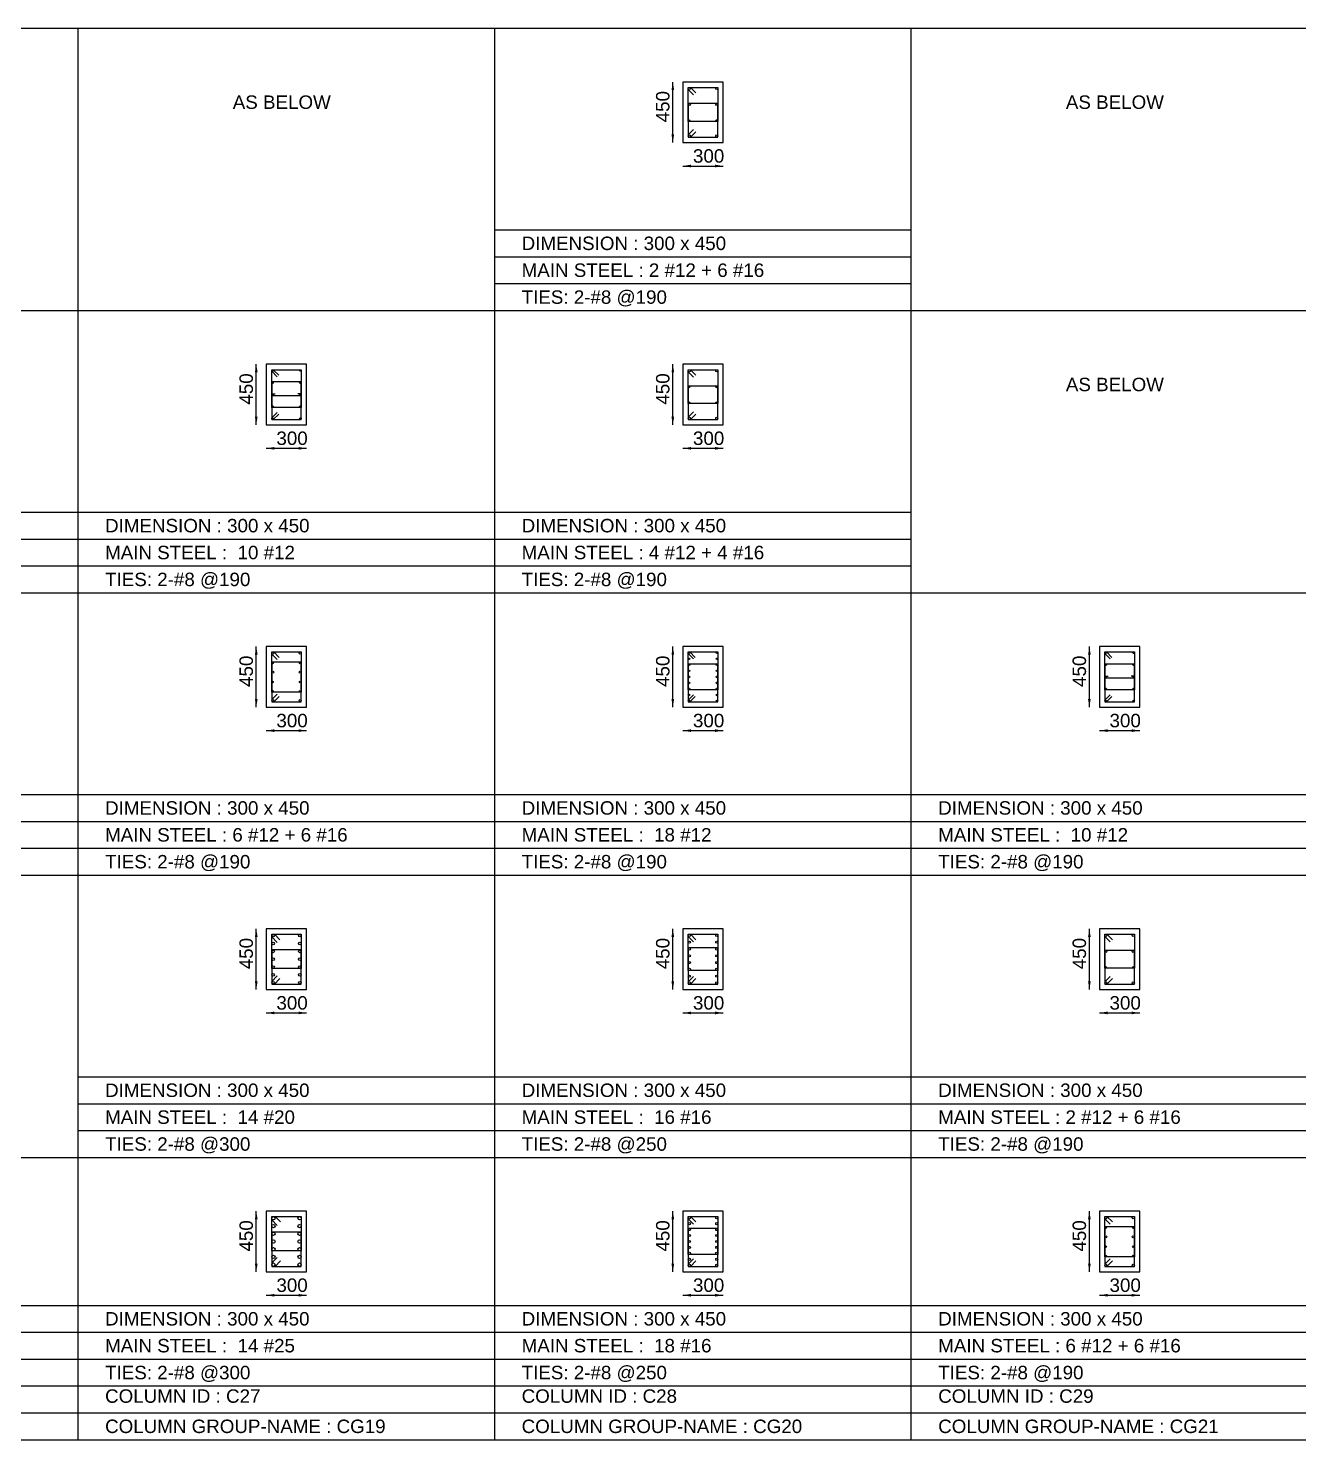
# Model space of a CAD drawing. Extents: x 28 to 264, y -211 to 74.
# Drawn here: x 86.81 to 96.26, y 62.88 to 73.38 of the extents above; entities that cross this region are included whole.
import ezdxf

# ---------------------------------------------------------------- set-up
doc = ezdxf.new("R2010")
doc.units = 0
for name, color, linetype in [('Border', 7, 'CONTINUOUS'), ('Column_Group_Name', 3, 'CONTINUOUS'), ('Column_ID', 4, 'CONTINUOUS'), ('ColumnBars', 1, 'CONTINUOUS'), ('ColumnBars1', 1, 'CONTINUOUS'), ('ColumnCrossSection', 7, 'CONTINUOUS'), ('Dim_All', 7, 'CONTINUOUS'), ('Dimensions', 7, 'CONTINUOUS'), ('Links', 2, 'CONTINUOUS'), ('MainSteel', 1, 'CONTINUOUS'), ('Text_AsBelow', 7, 'CONTINUOUS')]:
    doc.layers.add(name, color=color, linetype=linetype)
doc.styles.add('STRUDS_Arial', font='ARIAL.TTF', dxfattribs={"height": 0.04})

msp = doc.modelspace()

# ---------------------------------------------------------------- linework, layer by layer
at = {"layer": 'Border'}
for p, q in [((84.078, 73.38), (87.178, 73.38)), ((87.178, 71.28), (87.178, 73.38)), ((87.178, 71.28), (87.178, 73.38)), ((87.178, 73.38), (90.278, 73.38)), ((90.278, 71.28), (90.278, 73.38)), ((90.278, 71.28), (90.278, 73.38)), ((90.278, 73.38), (93.378, 73.38)), ((93.378, 71.28), (93.378, 73.38)), ((93.378, 71.28), (93.378, 73.38)), ((93.378, 73.38), (96.478, 73.38)), ((90.278, 71.88), (93.378, 71.88)), ((90.278, 71.68), (93.378, 71.68)), ((90.278, 71.48), (93.378, 71.48)), ((84.078, 71.28), (87.178, 71.28)), ((87.178, 69.18), (87.178, 71.28)), ((87.178, 69.18), (87.178, 71.28)), ((87.178, 71.28), (90.278, 71.28)), ((90.278, 69.18), (90.278, 71.28)), ((90.278, 69.18), (90.278, 71.28)), ((90.278, 71.28), (93.378, 71.28)), ((90.278, 71.28), (93.378, 71.28)), ((93.378, 69.18), (93.378, 71.28)), ((93.378, 69.18), (93.378, 71.28)), ((93.378, 71.28), (96.478, 71.28)), ((84.078, 69.78), (87.178, 69.78)), ((87.178, 69.78), (90.278, 69.78)), ((90.278, 69.78), (93.378, 69.78)), ((84.078, 69.58), (87.178, 69.58)), ((87.178, 69.58), (90.278, 69.58)), ((90.278, 69.58), (93.378, 69.58)), ((84.078, 69.38), (87.178, 69.38)), ((87.178, 69.38), (90.278, 69.38)), ((90.278, 69.38), (93.378, 69.38)), ((84.078, 69.18), (87.178, 69.18)), ((84.078, 69.18), (87.178, 69.18)), ((87.178, 67.08), (87.178, 69.18)), ((87.178, 67.08), (87.178, 69.18)), ((87.178, 69.18), (90.278, 69.18)), ((87.178, 69.18), (90.278, 69.18)), ((90.278, 67.08), (90.278, 69.18)), ((90.278, 67.08), (90.278, 69.18)), ((90.278, 69.18), (93.378, 69.18)), ((90.278, 69.18), (93.378, 69.18)), ((93.378, 67.08), (93.378, 69.18)), ((93.378, 67.08), (93.378, 69.18)), ((93.378, 69.18), (96.478, 69.18)), ((84.078, 67.68), (87.178, 67.68)), ((87.178, 67.68), (90.278, 67.68)), ((90.278, 67.68), (93.378, 67.68)), ((93.378, 67.68), (96.478, 67.68)), ((84.078, 67.48), (87.178, 67.48)), ((87.178, 67.48), (90.278, 67.48)), ((90.278, 67.48), (93.378, 67.48)), ((93.378, 67.48), (96.478, 67.48)), ((84.078, 67.28), (87.178, 67.28)), ((87.178, 67.28), (90.278, 67.28)), ((90.278, 67.28), (93.378, 67.28)), ((93.378, 67.28), (96.478, 67.28)), ((84.078, 67.08), (87.178, 67.08)), ((84.078, 67.08), (87.178, 67.08)), ((87.178, 64.98), (87.178, 67.08)), ((87.178, 64.98), (87.178, 67.08)), ((87.178, 67.08), (90.278, 67.08)), ((87.178, 67.08), (90.278, 67.08)), ((90.278, 64.98), (90.278, 67.08)), ((90.278, 64.98), (90.278, 67.08)), ((90.278, 67.08), (93.378, 67.08)), ((90.278, 67.08), (93.378, 67.08)), ((93.378, 64.98), (93.378, 67.08)), ((93.378, 64.98), (93.378, 67.08)), ((93.378, 67.08), (96.478, 67.08)), ((93.378, 67.08), (96.478, 67.08)), ((87.178, 65.58), (90.278, 65.58)), ((90.278, 65.58), (93.378, 65.58)), ((93.378, 65.58), (96.478, 65.58)), ((87.178, 65.38), (90.278, 65.38)), ((90.278, 65.38), (93.378, 65.38)), ((93.378, 65.38), (96.478, 65.38)), ((87.178, 65.18), (90.278, 65.18)), ((90.278, 65.18), (93.378, 65.18)), ((93.378, 65.18), (96.478, 65.18)), ((84.078, 64.98), (87.178, 64.98)), ((87.178, 62.88), (87.178, 64.98)), ((87.178, 62.88), (87.178, 64.98)), ((87.178, 64.98), (90.278, 64.98)), ((87.178, 64.98), (90.278, 64.98)), ((90.278, 62.88), (90.278, 64.98)), ((90.278, 62.88), (90.278, 64.98)), ((90.278, 64.98), (93.378, 64.98)), ((90.278, 64.98), (93.378, 64.98)), ((93.378, 62.88), (93.378, 64.98)), ((93.378, 62.88), (93.378, 64.98)), ((93.378, 64.98), (96.478, 64.98)), ((93.378, 64.98), (96.478, 64.98)), ((84.078, 63.88), (87.178, 63.88)), ((87.178, 63.88), (90.278, 63.88)), ((90.278, 63.88), (93.378, 63.88)), ((93.378, 63.88), (96.478, 63.88)), ((84.078, 63.68), (87.178, 63.68)), ((87.178, 63.68), (90.278, 63.68)), ((90.278, 63.68), (93.378, 63.68)), ((93.378, 63.68), (96.478, 63.68)), ((84.078, 63.48), (87.178, 63.48)), ((87.178, 63.48), (90.278, 63.48)), ((90.278, 63.48), (93.378, 63.48)), ((93.378, 63.48), (96.478, 63.48)), ((84.078, 63.28), (87.178, 63.28)), ((87.178, 63.28), (90.278, 63.28)), ((90.278, 63.28), (93.378, 63.28)), ((93.378, 63.28), (96.478, 63.28)), ((84.078, 63.08), (87.178, 63.08)), ((87.178, 63.08), (90.278, 63.08)), ((90.278, 63.08), (93.378, 63.08)), ((93.378, 63.08), (96.478, 63.08)), ((84.078, 62.88), (87.178, 62.88)), ((87.178, 62.88), (90.278, 62.88)), ((90.278, 62.88), (93.378, 62.88)), ((93.378, 62.88), (96.478, 62.88))]:
    msp.add_line(p, q, dxfattribs=at)
at = {"layer": 'ColumnBars'}
for centre, radius in [((91.724, 72.6933), 0.006), ((91.93, 72.6933), 0.006), ((88.624, 70.834), 0.006), ((88.832, 70.834), 0.006), ((88.624, 70.7445), 0.006), ((88.832, 70.7445), 0.006), ((91.724, 70.7113), 0.006), ((91.93, 70.7113), 0.006), ((88.624, 70.655), 0.006), ((88.624, 70.5655), 0.006), ((88.832, 70.655), 0.006), ((88.832, 70.5655), 0.006), ((91.724, 70.5947), 0.006), ((91.93, 70.5947), 0.006), ((88.624, 70.476), 0.006), ((88.832, 70.476), 0.006), ((91.724, 68.734), 0.006), ((91.724, 68.6893), 0.006), ((91.932, 68.734), 0.006), ((91.932, 68.6893), 0.006), ((94.824, 68.734), 0.006), ((95.032, 68.734), 0.006), ((88.624, 68.6588), 0.006), ((88.83, 68.6588), 0.006), ((91.724, 68.6445), 0.006), ((91.724, 68.5998), 0.006), ((91.932, 68.6445), 0.006), ((91.932, 68.5998), 0.006), ((94.824, 68.6445), 0.006), ((95.032, 68.6445), 0.006), ((88.624, 68.5164), 0.006), ((88.83, 68.5164), 0.006), ((91.724, 68.555), 0.006), ((91.724, 68.5103), 0.006), ((91.724, 68.4655), 0.006), ((91.932, 68.555), 0.006), ((91.932, 68.5103), 0.006), ((91.932, 68.4655), 0.006), ((94.824, 68.555), 0.006), ((94.824, 68.4655), 0.006), ((95.032, 68.555), 0.006), ((95.032, 68.4655), 0.006), ((88.624, 68.4472), 0.006), ((88.83, 68.4472), 0.006), ((91.724, 68.4208), 0.006), ((91.724, 68.376), 0.006), ((91.932, 68.4208), 0.006), ((91.932, 68.376), 0.006), ((94.824, 68.376), 0.006), ((95.032, 68.376), 0.006), ((88.628, 66.63), 0.01), ((88.628, 66.5717), 0.01), ((88.828, 66.63), 0.01), ((88.828, 66.5717), 0.01), ((91.726, 66.632), 0.008), ((91.726, 66.5814), 0.008), ((91.93, 66.632), 0.008), ((91.93, 66.5814), 0.008), ((88.628, 66.5133), 0.01), ((88.628, 66.455), 0.01), ((88.828, 66.5133), 0.01), ((88.828, 66.455), 0.01), ((91.726, 66.5309), 0.008), ((91.726, 66.4803), 0.008), ((91.93, 66.5309), 0.008), ((91.93, 66.4803), 0.008), ((88.628, 66.3967), 0.01), ((88.828, 66.3967), 0.01), ((91.726, 66.4297), 0.008), ((91.726, 66.3791), 0.008), ((91.93, 66.4297), 0.008), ((91.93, 66.3791), 0.008), ((94.824, 66.3933), 0.006), ((95.03, 66.3933), 0.006), ((88.628, 66.3383), 0.01), ((88.628, 66.28), 0.01), ((88.828, 66.3383), 0.01), ((88.828, 66.28), 0.01), ((91.726, 66.3286), 0.008), ((91.726, 66.278), 0.008), ((91.93, 66.3286), 0.008), ((91.93, 66.278), 0.008), ((88.6305, 64.5275), 0.0125), ((88.6305, 64.47), 0.0125), ((88.8255, 64.5275), 0.0125), ((88.8255, 64.47), 0.0125), ((91.726, 64.532), 0.008), ((91.726, 64.4878), 0.008), ((91.93, 64.532), 0.008), ((91.93, 64.4878), 0.008), ((88.6305, 64.4125), 0.0125), ((88.6305, 64.355), 0.0125), ((88.8255, 64.4125), 0.0125), ((88.8255, 64.355), 0.0125), ((91.726, 64.4435), 0.008), ((91.726, 64.3993), 0.008), ((91.93, 64.4435), 0.008), ((91.93, 64.3993), 0.008), ((94.824, 64.4588), 0.006), ((95.03, 64.4588), 0.006), ((88.6305, 64.2975), 0.0125), ((88.8255, 64.2975), 0.0125), ((91.726, 64.355), 0.008), ((91.726, 64.3108), 0.008), ((91.726, 64.2665), 0.008), ((91.93, 64.355), 0.008), ((91.93, 64.3108), 0.008), ((91.93, 64.2665), 0.008), ((94.824, 64.3164), 0.006), ((95.03, 64.3164), 0.006), ((88.6305, 64.24), 0.0125), ((88.6305, 64.1825), 0.0125), ((88.8255, 64.24), 0.0125), ((88.8255, 64.1825), 0.0125), ((91.726, 64.2223), 0.008), ((91.726, 64.178), 0.008), ((91.93, 64.2223), 0.008), ((91.93, 64.178), 0.008), ((94.824, 64.2472), 0.006), ((95.03, 64.2472), 0.006)]:
    msp.add_circle(centre, radius, dxfattribs=at)
at = {"layer": 'ColumnBars1'}
for centre in [(91.726, 72.932), (91.93, 72.932), (91.726, 72.8127), (91.93, 72.8127), (91.726, 72.578), (91.93, 72.578), (91.726, 70.832), (91.93, 70.832), (91.726, 70.478), (91.93, 70.478), (88.626, 68.732), (88.83, 68.732), (88.626, 68.5896), (88.83, 68.5896), (88.626, 68.378), (88.83, 68.378), (94.826, 66.632), (95.03, 66.632), (94.826, 66.5127), (95.03, 66.5127), (94.826, 66.278), (95.03, 66.278), (94.826, 64.532), (95.03, 64.532), (94.826, 64.3896), (95.03, 64.3896), (94.826, 64.178), (95.03, 64.178)]:
    msp.add_circle(centre, 0.008, dxfattribs=at)
at = {"layer": 'ColumnCrossSection'}
for p, q in [((91.978, 72.98), (91.678, 72.98)), ((91.678, 72.98), (91.678, 72.53)), ((91.978, 72.53), (91.978, 72.98)), ((91.678, 72.53), (91.978, 72.53)), ((88.878, 70.88), (88.578, 70.88)), ((88.578, 70.88), (88.578, 70.43)), ((88.878, 70.43), (88.878, 70.88)), ((91.978, 70.88), (91.678, 70.88)), ((91.678, 70.88), (91.678, 70.43)), ((91.978, 70.43), (91.978, 70.88)), ((88.578, 70.43), (88.878, 70.43)), ((91.678, 70.43), (91.978, 70.43)), ((88.878, 68.78), (88.578, 68.78)), ((88.578, 68.78), (88.578, 68.33)), ((88.878, 68.33), (88.878, 68.78)), ((91.978, 68.78), (91.678, 68.78)), ((91.678, 68.78), (91.678, 68.33)), ((91.978, 68.33), (91.978, 68.78)), ((95.078, 68.78), (94.778, 68.78)), ((94.778, 68.78), (94.778, 68.33)), ((95.078, 68.33), (95.078, 68.78)), ((88.578, 68.33), (88.878, 68.33)), ((91.678, 68.33), (91.978, 68.33)), ((94.778, 68.33), (95.078, 68.33)), ((88.878, 66.68), (88.578, 66.68)), ((88.578, 66.68), (88.578, 66.23)), ((88.878, 66.23), (88.878, 66.68)), ((91.978, 66.68), (91.678, 66.68)), ((91.678, 66.68), (91.678, 66.23)), ((91.978, 66.23), (91.978, 66.68)), ((95.078, 66.68), (94.778, 66.68)), ((94.778, 66.68), (94.778, 66.23)), ((95.078, 66.23), (95.078, 66.68)), ((88.578, 66.23), (88.878, 66.23)), ((91.678, 66.23), (91.978, 66.23)), ((94.778, 66.23), (95.078, 66.23)), ((88.878, 64.58), (88.578, 64.58)), ((88.578, 64.58), (88.578, 64.13)), ((88.878, 64.13), (88.878, 64.58)), ((91.978, 64.58), (91.678, 64.58)), ((91.678, 64.58), (91.678, 64.13)), ((91.978, 64.13), (91.978, 64.58)), ((95.078, 64.58), (94.778, 64.58)), ((94.778, 64.58), (94.778, 64.13)), ((95.078, 64.13), (95.078, 64.58)), ((88.578, 64.13), (88.878, 64.13)), ((91.678, 64.13), (91.978, 64.13)), ((94.778, 64.13), (95.078, 64.13))]:
    msp.add_line(p, q, dxfattribs=at)
at = {"layer": 'Dim_All'}
for p, q in [((91.603, 72.53), (91.603, 72.98)), ((91.678, 72.355), (91.978, 72.355)), ((88.503, 70.43), (88.503, 70.88)), ((91.603, 70.43), (91.603, 70.88)), ((88.578, 70.255), (88.878, 70.255)), ((91.678, 70.255), (91.978, 70.255)), ((88.503, 68.33), (88.503, 68.78)), ((91.603, 68.33), (91.603, 68.78)), ((94.703, 68.33), (94.703, 68.78)), ((88.578, 68.155), (88.878, 68.155)), ((91.678, 68.155), (91.978, 68.155)), ((94.778, 68.155), (95.078, 68.155)), ((88.503, 66.23), (88.503, 66.68)), ((91.603, 66.23), (91.603, 66.68)), ((94.703, 66.23), (94.703, 66.68)), ((88.578, 66.055), (88.878, 66.055)), ((91.678, 66.055), (91.978, 66.055)), ((94.778, 66.055), (95.078, 66.055)), ((88.503, 64.13), (88.503, 64.58)), ((91.603, 64.13), (91.603, 64.58)), ((94.703, 64.13), (94.703, 64.58)), ((88.578, 63.955), (88.878, 63.955)), ((91.678, 63.955), (91.978, 63.955)), ((94.778, 63.955), (95.078, 63.955))]:
    msp.add_line(p, q, dxfattribs=at)
at = {"layer": 'dim_all'}
for points in [[(91.603, 72.98), (91.593, 72.92), (91.603, 72.98), (91.613, 72.92)], [(91.603, 72.53), (91.593, 72.59), (91.603, 72.53), (91.613, 72.59)], [(91.678, 72.355), (91.738, 72.365), (91.678, 72.355), (91.738, 72.345)], [(91.978, 72.355), (91.918, 72.365), (91.978, 72.355), (91.918, 72.345)], [(88.503, 70.88), (88.493, 70.82), (88.503, 70.88), (88.513, 70.82)], [(91.603, 70.88), (91.593, 70.82), (91.603, 70.88), (91.613, 70.82)], [(88.503, 70.43), (88.493, 70.49), (88.503, 70.43), (88.513, 70.49)], [(91.603, 70.43), (91.593, 70.49), (91.603, 70.43), (91.613, 70.49)], [(88.578, 70.255), (88.638, 70.265), (88.578, 70.255), (88.638, 70.245)], [(88.878, 70.255), (88.818, 70.265), (88.878, 70.255), (88.818, 70.245)], [(91.678, 70.255), (91.738, 70.265), (91.678, 70.255), (91.738, 70.245)], [(91.978, 70.255), (91.918, 70.265), (91.978, 70.255), (91.918, 70.245)], [(88.503, 68.78), (88.493, 68.72), (88.503, 68.78), (88.513, 68.72)], [(91.603, 68.78), (91.593, 68.72), (91.603, 68.78), (91.613, 68.72)], [(94.703, 68.78), (94.693, 68.72), (94.703, 68.78), (94.713, 68.72)], [(88.503, 68.33), (88.493, 68.39), (88.503, 68.33), (88.513, 68.39)], [(91.603, 68.33), (91.593, 68.39), (91.603, 68.33), (91.613, 68.39)], [(94.703, 68.33), (94.693, 68.39), (94.703, 68.33), (94.713, 68.39)], [(88.578, 68.155), (88.638, 68.165), (88.578, 68.155), (88.638, 68.145)], [(88.878, 68.155), (88.818, 68.165), (88.878, 68.155), (88.818, 68.145)], [(91.678, 68.155), (91.738, 68.165), (91.678, 68.155), (91.738, 68.145)], [(91.978, 68.155), (91.918, 68.165), (91.978, 68.155), (91.918, 68.145)], [(94.778, 68.155), (94.838, 68.165), (94.778, 68.155), (94.838, 68.145)], [(95.078, 68.155), (95.018, 68.165), (95.078, 68.155), (95.018, 68.145)], [(88.503, 66.68), (88.493, 66.62), (88.503, 66.68), (88.513, 66.62)], [(91.603, 66.68), (91.593, 66.62), (91.603, 66.68), (91.613, 66.62)], [(94.703, 66.68), (94.693, 66.62), (94.703, 66.68), (94.713, 66.62)], [(88.503, 66.23), (88.493, 66.29), (88.503, 66.23), (88.513, 66.29)], [(91.603, 66.23), (91.593, 66.29), (91.603, 66.23), (91.613, 66.29)], [(94.703, 66.23), (94.693, 66.29), (94.703, 66.23), (94.713, 66.29)], [(88.578, 66.055), (88.638, 66.065), (88.578, 66.055), (88.638, 66.045)], [(88.878, 66.055), (88.818, 66.065), (88.878, 66.055), (88.818, 66.045)], [(91.678, 66.055), (91.738, 66.065), (91.678, 66.055), (91.738, 66.045)], [(91.978, 66.055), (91.918, 66.065), (91.978, 66.055), (91.918, 66.045)], [(94.778, 66.055), (94.838, 66.065), (94.778, 66.055), (94.838, 66.045)], [(95.078, 66.055), (95.018, 66.065), (95.078, 66.055), (95.018, 66.045)], [(88.503, 64.58), (88.493, 64.52), (88.503, 64.58), (88.513, 64.52)], [(91.603, 64.58), (91.593, 64.52), (91.603, 64.58), (91.613, 64.52)], [(94.703, 64.58), (94.693, 64.52), (94.703, 64.58), (94.713, 64.52)], [(88.503, 64.13), (88.493, 64.19), (88.503, 64.13), (88.513, 64.19)], [(91.603, 64.13), (91.593, 64.19), (91.603, 64.13), (91.613, 64.19)], [(94.703, 64.13), (94.693, 64.19), (94.703, 64.13), (94.713, 64.19)], [(88.578, 63.955), (88.638, 63.965), (88.578, 63.955), (88.638, 63.945)], [(88.878, 63.955), (88.818, 63.965), (88.878, 63.955), (88.818, 63.945)], [(91.678, 63.955), (91.738, 63.965), (91.678, 63.955), (91.738, 63.945)], [(91.978, 63.955), (91.918, 63.965), (91.978, 63.955), (91.918, 63.945)], [(94.778, 63.955), (94.838, 63.965), (94.778, 63.955), (94.838, 63.945)], [(95.078, 63.955), (95.018, 63.965), (95.078, 63.955), (95.018, 63.945)]]:
    msp.add_solid(points, dxfattribs=at)
at = {"layer": 'Links'}
for p, q in [((91.718, 72.94), (91.938, 72.94)), ((91.718, 72.6873), (91.718, 72.94)), ((91.718, 72.924), (91.758, 72.884)), ((91.734, 72.94), (91.774, 72.9)), ((91.938, 72.94), (91.938, 72.6873)), ((91.938, 72.8207), (91.718, 72.8207)), ((91.718, 72.8207), (91.718, 72.57)), ((91.938, 72.57), (91.938, 72.8207)), ((91.938, 72.6873), (91.718, 72.6873)), ((91.718, 72.586), (91.758, 72.626)), ((91.718, 72.57), (91.938, 72.57)), ((91.734, 72.57), (91.774, 72.61)), ((88.618, 70.84), (88.838, 70.84)), ((88.618, 70.5595), (88.618, 70.84)), ((88.618, 70.828), (88.658, 70.788)), ((88.63, 70.84), (88.67, 70.8)), ((88.838, 70.84), (88.838, 70.5595)), ((91.718, 70.84), (91.938, 70.84)), ((91.718, 70.5887), (91.718, 70.84)), ((91.718, 70.824), (91.758, 70.784)), ((91.734, 70.84), (91.774, 70.8)), ((91.938, 70.84), (91.938, 70.5887)), ((88.838, 70.7505), (88.618, 70.7505)), ((88.618, 70.7505), (88.618, 70.47)), ((88.838, 70.47), (88.838, 70.7505)), ((91.938, 70.7173), (91.718, 70.7173)), ((91.718, 70.7173), (91.718, 70.47)), ((91.938, 70.47), (91.938, 70.7173)), ((88.618, 70.661), (88.643, 70.661)), ((88.618, 70.649), (88.838, 70.649)), ((88.838, 70.661), (88.813, 70.661)), ((91.938, 70.5887), (91.718, 70.5887)), ((88.838, 70.5595), (88.618, 70.5595)), ((88.618, 70.482), (88.658, 70.522)), ((88.618, 70.47), (88.838, 70.47)), ((88.63, 70.47), (88.67, 70.51)), ((91.718, 70.486), (91.758, 70.526)), ((91.718, 70.47), (91.938, 70.47)), ((91.734, 70.47), (91.774, 70.51)), ((88.618, 68.74), (88.838, 68.74)), ((88.618, 68.4412), (88.618, 68.74)), ((88.618, 68.724), (88.658, 68.684)), ((88.634, 68.74), (88.674, 68.7)), ((88.838, 68.74), (88.838, 68.4412)), ((91.718, 68.74), (91.938, 68.74)), ((91.718, 68.4595), (91.718, 68.74)), ((91.718, 68.728), (91.758, 68.688)), ((91.73, 68.74), (91.77, 68.7)), ((91.938, 68.74), (91.938, 68.4595)), ((94.818, 68.74), (95.038, 68.74)), ((94.818, 68.4595), (94.818, 68.74)), ((94.818, 68.728), (94.858, 68.688)), ((94.83, 68.74), (94.87, 68.7)), ((95.038, 68.74), (95.038, 68.4595)), ((88.838, 68.6648), (88.618, 68.6648)), ((88.618, 68.6648), (88.618, 68.37)), ((88.838, 68.37), (88.838, 68.6648)), ((91.938, 68.6505), (91.718, 68.6505)), ((91.718, 68.6505), (91.718, 68.37)), ((91.938, 68.37), (91.938, 68.6505)), ((95.038, 68.6505), (94.818, 68.6505)), ((94.818, 68.6505), (94.818, 68.37)), ((95.038, 68.37), (95.038, 68.6505)), ((94.818, 68.561), (94.843, 68.561)), ((94.818, 68.549), (95.038, 68.549)), ((95.038, 68.561), (95.013, 68.561)), ((88.838, 68.4412), (88.618, 68.4412)), ((88.618, 68.386), (88.658, 68.426)), ((88.618, 68.37), (88.838, 68.37)), ((88.634, 68.37), (88.674, 68.41)), ((91.938, 68.4595), (91.718, 68.4595)), ((91.718, 68.382), (91.758, 68.422)), ((91.718, 68.37), (91.938, 68.37)), ((91.73, 68.37), (91.77, 68.41)), ((95.038, 68.4595), (94.818, 68.4595)), ((94.818, 68.382), (94.858, 68.422)), ((94.818, 68.37), (95.038, 68.37)), ((94.83, 68.37), (94.87, 68.41)), ((88.618, 66.64), (88.838, 66.64)), ((88.618, 66.3867), (88.618, 66.64)), ((88.618, 66.62), (88.658, 66.58)), ((88.638, 66.64), (88.678, 66.6)), ((88.838, 66.64), (88.838, 66.3867)), ((91.718, 66.64), (91.938, 66.64)), ((91.718, 66.3711), (91.718, 66.64)), ((91.718, 66.624), (91.758, 66.584)), ((91.734, 66.64), (91.774, 66.6)), ((91.938, 66.64), (91.938, 66.3711)), ((94.818, 66.64), (95.038, 66.64)), ((94.818, 66.3873), (94.818, 66.64)), ((94.818, 66.624), (94.858, 66.584)), ((94.834, 66.64), (94.874, 66.6)), ((95.038, 66.64), (95.038, 66.3873)), ((88.838, 66.5233), (88.618, 66.5233)), ((88.618, 66.5233), (88.618, 66.27)), ((88.838, 66.27), (88.838, 66.5233)), ((91.938, 66.5389), (91.718, 66.5389)), ((91.718, 66.5389), (91.718, 66.27)), ((91.938, 66.27), (91.938, 66.5389)), ((95.038, 66.5207), (94.818, 66.5207)), ((94.818, 66.5207), (94.818, 66.27)), ((95.038, 66.27), (95.038, 66.5207)), ((88.838, 66.3867), (88.618, 66.3867)), ((91.938, 66.3711), (91.718, 66.3711)), ((95.038, 66.3873), (94.818, 66.3873)), ((88.618, 66.29), (88.658, 66.33)), ((88.618, 66.27), (88.838, 66.27)), ((88.638, 66.27), (88.678, 66.31)), ((91.718, 66.286), (91.758, 66.326)), ((91.718, 66.27), (91.938, 66.27)), ((91.734, 66.27), (91.774, 66.31)), ((94.818, 66.286), (94.858, 66.326)), ((94.818, 66.27), (95.038, 66.27)), ((94.834, 66.27), (94.874, 66.31)), ((88.618, 64.54), (88.838, 64.54)), ((88.618, 64.285), (88.618, 64.54)), ((88.618, 64.515), (88.658, 64.475)), ((88.643, 64.54), (88.683, 64.5)), ((88.838, 64.54), (88.838, 64.285)), ((91.718, 64.54), (91.938, 64.54)), ((91.718, 64.2585), (91.718, 64.54)), ((91.718, 64.524), (91.758, 64.484)), ((91.734, 64.54), (91.774, 64.5)), ((91.938, 64.54), (91.938, 64.2585)), ((94.818, 64.54), (95.038, 64.54)), ((94.818, 64.2412), (94.818, 64.54)), ((94.818, 64.524), (94.858, 64.484)), ((94.834, 64.54), (94.874, 64.5)), ((95.038, 64.54), (95.038, 64.2412)), ((88.838, 64.425), (88.618, 64.425)), ((88.618, 64.425), (88.618, 64.17)), ((88.838, 64.17), (88.838, 64.425)), ((91.938, 64.4515), (91.718, 64.4515)), ((91.718, 64.4515), (91.718, 64.17)), ((91.938, 64.17), (91.938, 64.4515)), ((95.038, 64.4648), (94.818, 64.4648)), ((94.818, 64.4648), (94.818, 64.17)), ((95.038, 64.17), (95.038, 64.4648)), ((88.838, 64.285), (88.618, 64.285)), ((88.618, 64.195), (88.658, 64.235)), ((88.618, 64.17), (88.838, 64.17)), ((88.643, 64.17), (88.683, 64.21)), ((91.938, 64.2585), (91.718, 64.2585)), ((91.718, 64.186), (91.758, 64.226)), ((91.718, 64.17), (91.938, 64.17)), ((91.734, 64.17), (91.774, 64.21)), ((95.038, 64.2412), (94.818, 64.2412)), ((94.818, 64.186), (94.858, 64.226)), ((94.818, 64.17), (95.038, 64.17)), ((94.834, 64.17), (94.874, 64.21))]:
    msp.add_line(p, q, dxfattribs=at)

# ---------------------------------------------------------------- texts
at = {"layer": 'Column_Group_Name', "style": 'STRUDS_Arial'}
for s, p in [('COLUMN GROUP-NAME : CG19', (87.378, 62.93)), ('COLUMN GROUP-NAME : CG20', (90.478, 62.93)), ('COLUMN GROUP-NAME : CG21', (93.578, 62.93))]:
    msp.add_text(s, height=0.1, dxfattribs=at).set_placement(p)
at = {"layer": 'Column_ID', "style": 'STRUDS_Arial'}
for s, p in [('COLUMN ID : C27', (87.378, 63.155)), ('COLUMN ID : C28', (90.478, 63.155)), ('COLUMN ID : C29', (93.578, 63.155))]:
    msp.add_text(s, height=0.1, dxfattribs=at).set_placement(p)
at = {"layer": 'Dimensions', "style": 'STRUDS_Arial'}
for p in [(91.578, 72.68), (88.478, 70.58), (91.578, 70.58), (88.478, 68.48), (91.578, 68.48), (94.678, 68.48), (88.478, 66.38), (91.578, 66.38), (94.678, 66.38), (88.478, 64.28), (91.578, 64.28), (94.678, 64.28)]:
    msp.add_text('450', height=0.1, rotation=90, dxfattribs=at).set_placement(p)
for s, p in [('300', (91.753, 72.38)), ('DIMENSION : 300 x 450', (90.478, 71.73)), ('300', (88.653, 70.28)), ('300', (91.753, 70.28)), ('DIMENSION : 300 x 450', (87.378, 69.63)), ('DIMENSION : 300 x 450', (90.478, 69.63)), ('300', (88.653, 68.18)), ('300', (91.753, 68.18)), ('300', (94.853, 68.18)), ('DIMENSION : 300 x 450', (87.378, 67.53)), ('DIMENSION : 300 x 450', (90.478, 67.53)), ('DIMENSION : 300 x 450', (93.578, 67.53)), ('300', (88.653, 66.08)), ('300', (91.753, 66.08)), ('300', (94.853, 66.08)), ('DIMENSION : 300 x 450', (87.378, 65.43)), ('DIMENSION : 300 x 450', (90.478, 65.43)), ('DIMENSION : 300 x 450', (93.578, 65.43)), ('300', (88.653, 63.98)), ('300', (91.753, 63.98)), ('300', (94.853, 63.98)), ('DIMENSION : 300 x 450', (87.378, 63.73)), ('DIMENSION : 300 x 450', (90.478, 63.73)), ('DIMENSION : 300 x 450', (93.578, 63.73))]:
    msp.add_text(s, height=0.1, dxfattribs=at).set_placement(p)
at = {"layer": 'Links', "style": 'STRUDS_Arial'}
for s, p in [('TIES: 2-#8 @190', (90.478, 71.33)), ('TIES: 2-#8 @190', (87.378, 69.23)), ('TIES: 2-#8 @190', (90.478, 69.23)), ('TIES: 2-#8 @190', (87.378, 67.13)), ('TIES: 2-#8 @190', (90.478, 67.13)), ('TIES: 2-#8 @190', (93.578, 67.13)), ('TIES: 2-#8 @300', (87.378, 65.03)), ('TIES: 2-#8 @250', (90.478, 65.03)), ('TIES: 2-#8 @190', (93.578, 65.03)), ('TIES: 2-#8 @300', (87.378, 63.33)), ('TIES: 2-#8 @250', (90.478, 63.33)), ('TIES: 2-#8 @190', (93.578, 63.33))]:
    msp.add_text(s, height=0.1, dxfattribs=at).set_placement(p)
at = {"layer": 'MainSteel', "style": 'STRUDS_Arial'}
for s, p in [('MAIN STEEL : 2 #12 + 6 #16 ', (90.478, 71.53)), ('MAIN STEEL :  10 #12', (87.378, 69.43)), ('MAIN STEEL : 4 #12 + 4 #16 ', (90.478, 69.43)), ('MAIN STEEL : 6 #12 + 6 #16 ', (87.378, 67.33)), ('MAIN STEEL :  18 #12', (90.478, 67.33)), ('MAIN STEEL :  10 #12', (93.578, 67.33)), ('MAIN STEEL :  14 #20', (87.378, 65.23)), ('MAIN STEEL :  16 #16', (90.478, 65.23)), ('MAIN STEEL : 2 #12 + 6 #16 ', (93.578, 65.23)), ('MAIN STEEL :  14 #25', (87.378, 63.53)), ('MAIN STEEL :  18 #16', (90.478, 63.53)), ('MAIN STEEL : 6 #12 + 6 #16 ', (93.578, 63.53))]:
    msp.add_text(s, height=0.1, dxfattribs=at).set_placement(p)
at = {"layer": 'Text_AsBelow', "style": 'STRUDS_Arial'}
for p in [(88.328, 72.78), (94.528, 72.78), (94.528, 70.68)]:
    msp.add_text('AS BELOW', height=0.1, dxfattribs=at).set_placement(p)

doc.saveas('drawing.dxf')
